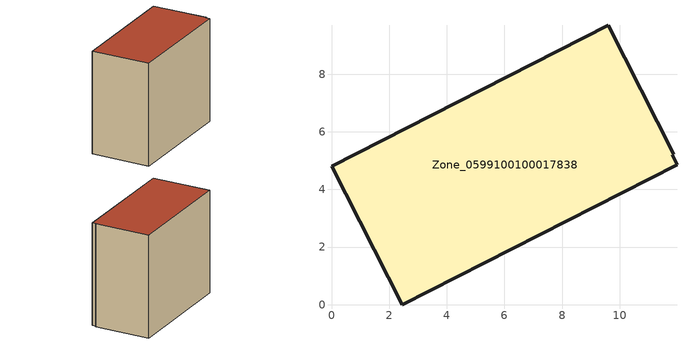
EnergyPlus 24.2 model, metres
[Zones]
Zone_0599100100017838
 floor ground (C_G): 11.81,5.2 11.99,4.85 2.45,0 0,4.81 9.6,9.69 11.87,5.23 z3.35
 wall outside (C_F): 11.87,5.23 9.6,9.69 0,4.81 2.45,0 11.99,4.85 11.81,5.2 11.87,5.23 z3.35:12.71
 roof outside (C_R): 11.99,4.85 11.81,5.2 11.87,5.23 9.6,9.69 0,4.81 2.45,0 z12.71
[BUILDING]
Pand.0599100100017838: North Axis=0; Terrain=City; Loads Convergence Tolerance Value=0.04; Temperature Convergence Tolerance Value=0.4; Solar Distribution=FullExterior; Maximum Number of Warmup Days=25; Minimum Number of Warmup Days=1
[Site:Location]
Rotterdam.The.Hague.AP_ZH_NLD Design_Conditions: Latitude=51.96; Longitude=4.45; Time Zone=1; Elevation=-4.5
[SITE:GROUNDTEMPERATURE:BUILDINGSURFACE]
18, 18, 18, 18, 18, 18, 18, 18, 18, 18, 18, 18
[MATERIAL] Thermal Absorptance=0.9; Solar Absorptance=0.7; Visible Absorptance=0.7
Name | Roughness | Thickness | Conductivity | Density | Specific Heat
G.TI.2015-2018 | MediumSmooth | 0.15 | 0.0428571 | 540 | 1210
F.TI.2015-2018 | Rough | 0.3 | 0.0666667 | 1920 | 840
R.TI.2015-2018 | MediumRough | 0.2 | 0.0333333 | 1500 | 1000
[CONSTRUCTION]
C_G: G.TI.2015-2018
C_F: F.TI.2015-2018
C_R: R.TI.2015-2018
[ZONE]
Zone_0599100100017838: Type=1; Multiplier=1; Ceiling Height=Autocalculate; Volume=Autocalculate; Floor Area=autocalculate; Part of Total Floor Area=Yes
[ZONEINFILTRATION:DESIGNFLOWRATE]
Infil_Zone_0599100100017838: Zone or ZoneList or Space or SpaceList=Zone_0599100100017838; Schedule=AlwaysOn; Design Flow Rate Calculation Method=Flow/Area; Flow Rate per Floor Area=0.0015; Constant Term Coefficient=1; Temperature Term Coefficient=0; Velocity Term Coefficient=0; Velocity Squared Term Coefficient=0
[HVACTEMPLATE:ZONE:IDEALLOADSAIRSYSTEM]
Zone_0599100100017838: Maximum Heating Supply Air Temperature=50; Minimum Cooling Supply Air Temperature=13; Maximum Heating Supply Air Humidity Ratio=0.0156; Minimum Cooling Supply Air Humidity Ratio=0.0077; Heating Limit=NoLimit; Cooling Limit=NoLimit; Dehumidification Control Type=ConstantSensibleHeatRatio; Cooling Sensible Heat Ratio=0.7; Dehumidification Setpoint=60; Humidification Control Type=None; Humidification Setpoint=30; Outdoor Air Method=None; Outdoor Air Flow Rate per Person=0.00944; Outdoor Air Flow Rate per Zone Floor Area=0; Outdoor Air Flow Rate per Zone=0; Demand Controlled Ventilation Type=None; Outdoor Air Economizer Type=NoEconomizer; Heat Recovery Type=None; Sensible Heat Recovery Effectiveness=0.7; Latent Heat Recovery Effectiveness=0.65
[ZONECONTROL:THERMOSTAT]
ThermostatControl_Zone_0599100100017838: Zone or ZoneList=Zone_0599100100017838; Control Type Schedule=DualSetpointControlType; Control 1=Thermostat_Zone_0599100100017838; Temperature Difference Between Cutout And Setpoint=0
[THERMOSTATSETPOINT:DUALSETPOINT]
Thermostat_Zone_0599100100017838: Heating Setpoint Temperature Schedule=HeatingSetpoint_Zone_0599100100017838; Cooling Setpoint Temperature Schedule=CoolingSetpoint_Zone_0599100100017838
[SCHEDULE:COMPACT]
HeatingSetpoint_Zone_0599100100017838: Through: 12/31, For: AllDays, Until: 24:00, 21
CoolingSetpoint_Zone_0599100100017838: Through: 12/31, For: AllDays, Until: 24:00, 24
DualSetpointControlType: Through: 12/31, For: AllDays, Until: 24:00, 4
AlwaysOn: Through: 12/31, For: AllDays, Until: 24:00, 1
